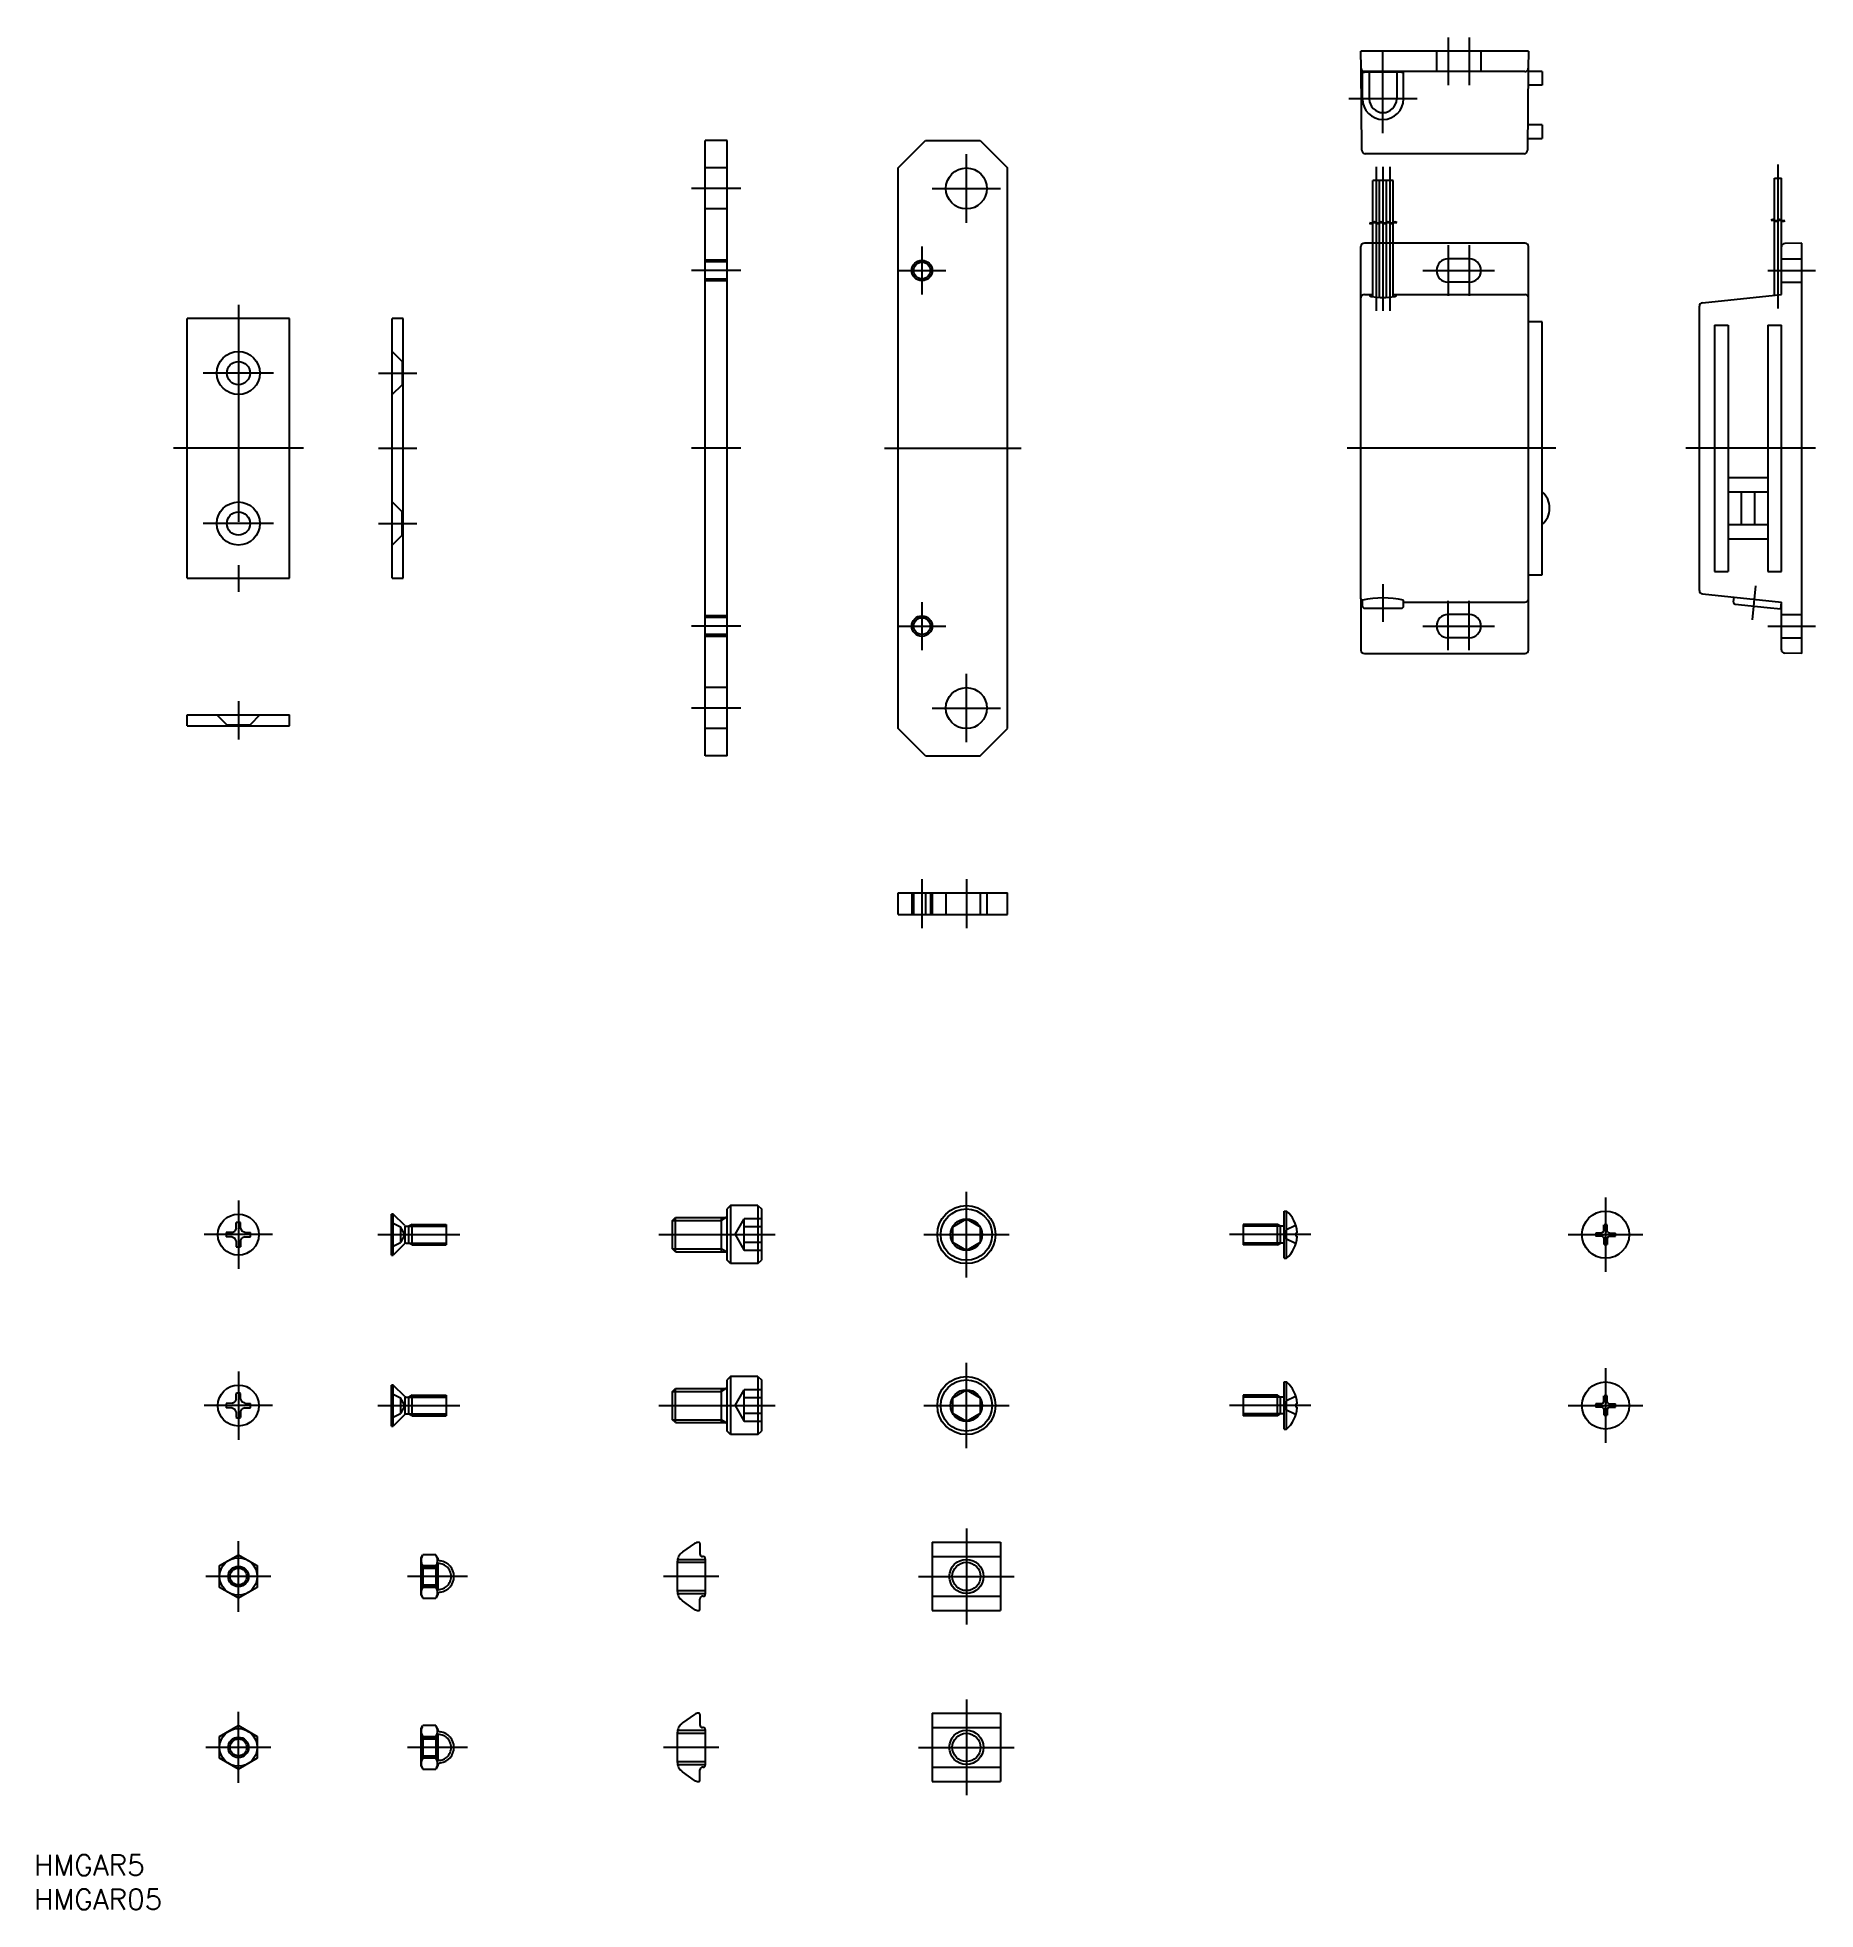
# Model space of a CAD drawing. Extents: x -29 to 231, y -214 to 60.
import ezdxf

# ---------------------------------------------------------------- set-up
doc = ezdxf.new("R2010")
doc.units = 0
doc.linetypes.add('CENTER', pattern=[50.8, 31.75, -6.35, 6.35, -6.35])
doc.linetypes.add('DASHED', pattern=[19.05, 12.7, -6.35])
doc.layers.get('0').update_dxf_attribs({"linetype": 'CONTINUOUS'})
doc.layers.add('CENTER', color=1, linetype='CENTER')
doc.styles.get("Standard").update_dxf_attribs({"font": 'txt.shx', "height": 3, "bigfont": 'bigfont.shx'})

# ---------------------------------------------------------------- blocks, each defined once
blk = doc.blocks.new('*U2')
at = {"color": 7, "linetype": 'CONTINUOUS'}
blk.add_text('HMGAR5', height=3, dxfattribs=at).set_placement((-29.91, -208.72))
blk = doc.blocks.new('*U3')
at = {"color": 7, "linetype": 'CONTINUOUS'}
blk.add_text('HMGAR05', height=3, dxfattribs=at).set_placement((-29.91, -213.72))

msp = doc.modelspace()

# ---------------------------------------------------------------- linework, layer by layer
at = {"color": 7, "linetype": 'CONTINUOUS'}
for p, q in [((164.24, 55.59), (164.22, 58.09)), ((188.72, 58.09), (164.22, 58.09)), ((188.72, 58.09), (188.7, 55.59)), ((164.35, 43.59), (164.24, 55.59)), ((188.2, 55.09), (164.74, 55.09)), ((165.44, 55.09), (165.44, 51.09)), ((169.44, 55.09), (169.44, 51.09)), ((188.7, 55.59), (188.59, 43.59)), ((190.72, 55.09), (188.69, 55.09)), ((190.72, 55.09), (190.72, 53.09)), ((190.72, 53.09), (188.68, 53.09)), ((190.72, 47.29), (188.63, 47.29)), ((190.72, 47.29), (190.72, 45.29)), ((68.3, -45), (68.3, 45)), ((71.5, 45), (68.3, 45)), ((71.5, -45), (71.5, 45)), ((96.5, 41), (100.5, 45)), ((100.5, 45), (108.5, 45)), ((108.5, 45), (112.5, 41)), ((188.61, 45.29), (190.72, 45.29)), ((188.09, 43.09), (164.85, 43.09)), ((71.5, 41), (68.3, 41)), ((96.5, -41), (96.5, 41)), ((112.5, -41), (112.5, 41)), ((165.94, 33.04), (165.94, 39.17)), ((168.94, 39.17), (165.94, 39.17)), ((166.94, 33.04), (166.94, 39.17)), ((167.94, 33.04), (167.94, 39.17)), ((168.94, 33.04), (168.94, 39.17)), ((224.72, 33.38), (224.72, 39.51)), ((224.72, 39.51), (225.72, 39.51)), ((225.72, 33.38), (225.72, 39.51)), ((165.94, 22.16), (165.94, 32.93)), ((166.94, 22.05), (166.94, 32.93)), ((167.94, 22.05), (167.94, 32.93)), ((168.94, 22.16), (168.94, 32.94)), ((224.72, 22.4), (224.72, 33.27)), ((225.72, 22.5), (225.72, 33.27)), ((164.22, -22), (164.22, 29.5)), ((188.22, 30), (164.72, 30)), ((180.07, 27.7), (176.97, 27.7)), ((188.72, -22), (188.72, 29.5)), ((225.72, 22.5), (225.72, 29.47)), ((228.72, 30), (226.21, 29.97)), ((228.72, -30), (228.72, 30)), ((164.72, 22.5), (165.94, 22.5)), ((168.94, 22.5), (188.22, 22.5)), ((180.07, 24.3), (176.97, 24.3)), ((214.17, 21.3), (225.72, 22.5)), ((213.72, -20.8), (213.72, 20.8)), ((-7.5, -19), (-7.5, 19)), ((7.5, 19), (-7.5, 19)), ((7.5, -19), (7.5, 19)), ((22.5, -19), (22.5, 19)), ((24.1, 19), (22.5, 19)), ((24.1, -19), (24.1, 19)), ((190.72, 18.5), (188.72, 18.5)), ((190.72, -18.5), (190.72, 18.5)), ((215.92, 18), (215.92, -18)), ((215.92, 18), (217.92, 18)), ((217.92, 18), (217.92, -18)), ((223.72, 18), (223.72, -18)), ((223.72, 18), (225.72, 18)), ((225.72, -18), (225.72, 18)), ((217.92, -4.25), (223.72, -4.25)), ((217.92, -6.38), (223.72, -6.38)), ((219.85, -6.38), (219.85, -11.13)), ((221.79, -6.38), (221.79, -11.13)), ((190.72, -13.25), (190.72, -10.05)), ((217.92, -11.13), (223.72, -11.13)), ((217.92, -11.13), (223.72, -11.13)), ((217.92, -13.25), (223.72, -13.25)), ((-7.5, -19), (7.5, -19)), ((22.5, -19), (24.1, -19)), ((188.72, -18.5), (190.72, -18.5)), ((215.92, -18), (217.92, -18)), ((223.72, -18), (225.72, -18)), ((214.17, -21.3), (225.72, -22.5)), ((218.72, -22.47), (218.79, -21.78)), ((164.22, -22), (164.22, -29.5)), ((164.44, -22.89), (164.44, -22.19)), ((164.44, -23.1), (164.44, -22.89)), ((164.74, -23.39), (170.14, -23.39)), ((170.44, -23.1), (170.44, -22.19)), ((170.44, -22.5), (188.22, -22.5)), ((180.07, -24.3), (176.97, -24.3)), ((188.72, -29.5), (188.72, -22)), ((218.98, -22.8), (223.63, -23.29)), ((223.63, -23.29), (225.62, -23.49)), ((225.62, -23.49), (225.72, -22.5)), ((225.72, -29.47), (225.72, -22.5)), ((164.72, -30), (188.22, -30)), ((180.07, -27.7), (176.97, -27.7)), ((228.72, -30), (226.21, -29.97)), ((-7.5, -39), (7.5, -39)), ((-7.5, -40.6), (-7.5, -39)), ((-7.5, -40.6), (7.5, -40.6)), ((7.5, -40.6), (7.5, -39)), ((71.5, -41), (68.3, -41)), ((100.5, -45), (96.5, -41)), ((108.5, -45), (112.5, -41)), ((71.5, -45), (68.3, -45)), ((100.5, -45), (108.5, -45)), ((96.5, -65), (112.5, -65)), ((96.5, -68.2), (96.5, -65)), ((100.5, -65), (100.5, -68.2)), ((108.5, -65), (108.5, -68.2)), ((112.5, -68.2), (112.5, -65)), ((96.5, -68.2), (112.5, -68.2)), ((22.4, -118), (22.4, -112)), ((22.65, -112), (22.4, -112)), ((22.65, -118), (22.65, -112)), ((24.33, -113.68), (22.65, -112)), ((72, -110.75), (71.5, -111.25)), ((71.5, -118.75), (71.5, -111.25)), ((72, -110.75), (72, -119.25)), ((76, -110.75), (72, -110.75)), ((76, -110.75), (76, -119.25)), ((76, -110.75), (76.5, -111.25)), ((76.5, -111.25), (76.5, -118.75)), ((153, -118.45), (153, -111.55)), ((153, -111.55), (153.34, -111.55)), ((153.34, -118.45), (153.34, -111.55)), ((-0.92, -114.67), (-1.77, -114.68)), ((-0.92, -114.67), (-0.52, -114.48)), ((-0.33, -114.08), (-0.52, -114.48)), ((-0.33, -114.08), (-0.32, -113.23)), ((0.33, -114.08), (0.32, -113.23)), ((0.33, -114.08), (0.52, -114.48)), ((0.92, -114.67), (0.52, -114.48)), ((0.92, -114.67), (1.77, -114.68)), ((24.42, -116.23), (24.42, -113.77)), ((24.54, -113.77), (24.95, -113.77)), ((25.42, -113.5), (24.95, -113.77)), ((24.95, -116.23), (24.95, -113.77)), ((25.42, -113.5), (30.4, -113.5)), ((25.42, -116.5), (25.42, -113.5)), ((30.4, -113.5), (30.4, -116.5)), ((63.5, -112.93), (63.93, -112.5)), ((63.5, -117.07), (63.5, -112.93)), ((63.93, -112.5), (71.3, -112.5)), ((63.93, -117.5), (63.93, -112.5)), ((70.6, -112.5), (70.6, -117.5)), ((104.5, -113.85), (106.5, -112.69)), ((104.5, -116.15), (104.5, -113.85)), ((106.5, -112.69), (108.5, -113.85)), ((108.5, -113.85), (108.5, -116.15)), ((152, -113.5), (147, -113.5)), ((147, -113.5), (147, -116.5)), ((152.47, -113.77), (152, -113.5)), ((152, -116.5), (152, -113.5)), ((152.9, -113.77), (152.47, -113.77)), ((152.47, -116.23), (152.47, -113.77)), ((154.67, -114.77), (154.87, -114.76)), ((154.67, -114.77), (154.67, -115.23)), ((199.43, -114.76), (198.57, -114.77)), ((199.66, -114.66), (199.43, -114.76)), ((199.66, -114.66), (199.76, -114.43)), ((199.76, -114.43), (199.77, -113.57)), ((200.24, -114.43), (200.23, -113.57)), ((200.34, -114.66), (200.24, -114.43)), ((200.34, -114.66), (200.57, -114.76)), ((200.57, -114.76), (201.43, -114.77)), ((-0.92, -115.33), (-1.77, -115.32)), ((-0.92, -115.33), (-0.52, -115.52)), ((-0.33, -115.92), (-0.52, -115.52)), ((-0.33, -115.92), (-0.32, -116.77)), ((0.33, -115.92), (0.32, -116.77)), ((0.33, -115.92), (0.52, -115.52)), ((0.92, -115.33), (0.52, -115.52)), ((0.92, -115.33), (1.77, -115.32)), ((24.33, -116.32), (22.65, -118)), ((24.54, -116.23), (24.95, -116.23)), ((25.42, -116.5), (24.95, -116.23)), ((25.42, -116.5), (30.4, -116.5)), ((63.93, -117.5), (63.5, -117.07)), ((63.93, -117.5), (71.3, -117.5)), ((106.5, -117.31), (104.5, -116.15)), ((108.5, -116.15), (106.5, -117.31)), ((152, -116.5), (147, -116.5)), ((152, -116.5), (152.47, -116.23)), ((152.9, -116.23), (152.47, -116.23)), ((154.67, -115.23), (154.87, -115.24)), ((199.43, -115.24), (198.57, -115.23)), ((199.66, -115.34), (199.43, -115.24)), ((199.66, -115.34), (199.76, -115.57)), ((199.76, -115.57), (199.77, -116.43)), ((200.24, -115.57), (200.23, -116.43)), ((200.34, -115.34), (200.24, -115.57)), ((200.34, -115.34), (200.57, -115.24)), ((200.57, -115.24), (201.43, -115.23)), ((22.4, -118), (22.65, -118)), ((72, -119.25), (71.5, -118.75)), ((76, -119.25), (72, -119.25)), ((76, -119.25), (76.5, -118.75)), ((153, -118.45), (153.34, -118.45)), ((72, -135.75), (71.5, -136.25)), ((71.5, -143.75), (71.5, -136.25)), ((76, -135.75), (72, -135.75)), ((72, -135.75), (72, -144.25)), ((76, -135.75), (76, -144.25)), ((76, -135.75), (76.5, -136.25)), ((76.5, -136.25), (76.5, -143.75)), ((153, -143.45), (153, -136.55)), ((153, -136.55), (153.34, -136.55)), ((153.34, -143.45), (153.34, -136.55)), ((-0.92, -139.67), (-0.52, -139.48)), ((-0.33, -139.08), (-0.52, -139.48)), ((-0.33, -139.08), (-0.32, -138.23)), ((0.33, -139.08), (0.32, -138.23)), ((0.33, -139.08), (0.52, -139.48)), ((0.92, -139.67), (0.52, -139.48)), ((22.4, -143), (22.4, -137)), ((22.65, -137), (22.4, -137)), ((22.65, -143), (22.65, -137)), ((24.33, -138.68), (22.65, -137)), ((24.42, -141.23), (24.42, -138.77)), ((24.54, -138.77), (24.95, -138.77)), ((25.42, -138.5), (24.95, -138.77)), ((24.95, -141.23), (24.95, -138.77)), ((25.42, -138.5), (30.4, -138.5)), ((25.42, -141.5), (25.42, -138.5)), ((30.4, -138.5), (30.4, -141.5)), ((63.5, -137.93), (63.93, -137.5)), ((63.5, -142.07), (63.5, -137.93)), ((63.93, -142.5), (63.93, -137.5)), ((63.93, -137.5), (71.3, -137.5)), ((70.6, -137.5), (70.6, -142.5)), ((104.5, -138.85), (106.5, -137.69)), ((104.5, -141.15), (104.5, -138.85)), ((106.5, -137.69), (108.5, -138.85)), ((108.5, -138.85), (108.5, -141.15)), ((152, -138.5), (147, -138.5)), ((147, -138.5), (147, -141.5)), ((152, -141.5), (152, -138.5)), ((152.47, -138.77), (152, -138.5)), ((152.47, -141.23), (152.47, -138.77)), ((152.9, -138.77), (152.47, -138.77)), ((199.66, -139.66), (199.76, -139.43)), ((199.76, -139.43), (199.77, -138.57)), ((200.24, -139.43), (200.23, -138.57)), ((200.34, -139.66), (200.24, -139.43)), ((-0.92, -139.67), (-1.77, -139.68)), ((-0.92, -140.33), (-1.77, -140.32)), ((-0.92, -140.33), (-0.52, -140.52)), ((-0.33, -140.92), (-0.52, -140.52)), ((-0.33, -140.92), (-0.32, -141.77)), ((0.33, -140.92), (0.32, -141.77)), ((0.33, -140.92), (0.52, -140.52)), ((0.92, -140.33), (0.52, -140.52)), ((0.92, -139.67), (1.77, -139.68)), ((0.92, -140.33), (1.77, -140.32)), ((24.33, -141.32), (22.65, -143)), ((24.54, -141.23), (24.95, -141.23)), ((25.42, -141.5), (24.95, -141.23)), ((25.42, -141.5), (30.4, -141.5)), ((63.93, -142.5), (63.5, -142.07)), ((106.5, -142.31), (104.5, -141.15)), ((108.5, -141.15), (106.5, -142.31)), ((152, -141.5), (147, -141.5)), ((152, -141.5), (152.47, -141.23)), ((152.9, -141.23), (152.47, -141.23)), ((154.67, -139.77), (154.87, -139.76)), ((154.67, -139.77), (154.67, -140.23)), ((154.67, -140.23), (154.87, -140.24)), ((199.43, -139.76), (198.57, -139.77)), ((199.43, -140.24), (198.57, -140.23)), ((199.66, -139.66), (199.43, -139.76)), ((199.66, -140.34), (199.43, -140.24)), ((199.66, -140.34), (199.76, -140.57)), ((199.76, -140.57), (199.77, -141.43)), ((200.24, -140.57), (200.23, -141.43)), ((200.34, -140.34), (200.24, -140.57)), ((200.34, -139.66), (200.57, -139.76)), ((200.34, -140.34), (200.57, -140.24)), ((200.57, -139.76), (201.43, -139.77)), ((200.57, -140.24), (201.43, -140.23)), ((22.4, -143), (22.65, -143)), ((63.93, -142.5), (71.3, -142.5)), ((72, -144.25), (71.5, -143.75)), ((76, -144.25), (72, -144.25)), ((76, -144.25), (76.5, -143.75)), ((153, -143.45), (153.34, -143.45)), ((66.74, -160.18), (64.97, -161.42)), ((67.5, -160.2), (67.5, -161.7)), ((101.5, -160), (111.5, -160)), ((101.5, -160), (101.5, -170)), ((111.5, -160), (111.5, -170)), ((-2.75, -163.41), (0, -161.82)), ((-2.75, -166.59), (-2.75, -163.41)), ((0, -161.82), (2.75, -163.41)), ((2.75, -163.41), (2.75, -166.59)), ((26.73, -162.25), (26.98, -161.82)), ((26.73, -167.75), (26.73, -162.25)), ((28.89, -161.82), (26.98, -161.82)), ((26.98, -163.41), (28.89, -163.41)), ((29.13, -162.25), (28.89, -161.82)), ((29.13, -167.75), (29.13, -162.25)), ((64.2, -162.9), (64.2, -167.1)), ((68, -162.1), (67.9, -162.1)), ((68.3, -162.4), (68.3, -167.6)), ((101.5, -162.1), (111.5, -162.1)), ((0, -168.18), (-2.75, -166.59)), ((2.75, -166.59), (0, -168.18)), ((28.89, -166.59), (26.98, -166.59)), ((26.73, -167.75), (26.98, -168.18)), ((26.98, -168.18), (28.89, -168.18)), ((29.13, -167.75), (28.89, -168.18)), ((66.74, -169.82), (64.97, -168.58)), ((67.5, -169.8), (67.5, -168.3)), ((68, -167.9), (67.9, -167.9)), ((101.5, -167.9), (111.5, -167.9)), ((101.5, -170), (111.5, -170)), ((66.74, -185.18), (64.97, -186.42)), ((67.5, -185.2), (67.5, -186.7)), ((101.5, -185), (111.5, -185)), ((101.5, -185), (101.5, -195)), ((111.5, -185), (111.5, -195)), ((-2.75, -188.41), (0, -186.82)), ((-2.75, -191.59), (-2.75, -188.41)), ((0, -186.82), (2.75, -188.41)), ((2.75, -188.41), (2.75, -191.59)), ((26.73, -187.25), (26.98, -186.82)), ((26.73, -192.75), (26.73, -187.25)), ((28.89, -186.82), (26.98, -186.82)), ((26.98, -188.41), (28.89, -188.41)), ((29.13, -187.25), (28.89, -186.82)), ((29.13, -192.75), (29.13, -187.25)), ((64.2, -187.9), (64.2, -192.1)), ((68, -187.1), (67.9, -187.1)), ((68.3, -187.4), (68.3, -192.6)), ((101.5, -187.1), (111.5, -187.1)), ((0, -193.18), (-2.75, -191.59)), ((2.75, -191.59), (0, -193.18)), ((28.89, -191.59), (26.98, -191.59)), ((26.73, -192.75), (26.98, -193.18)), ((26.98, -193.18), (28.89, -193.18)), ((29.13, -192.75), (28.89, -193.18)), ((66.74, -194.82), (64.97, -193.58)), ((67.5, -194.8), (67.5, -193.3)), ((68, -192.9), (67.9, -192.9)), ((101.5, -192.9), (111.5, -192.9)), ((101.5, -195), (111.5, -195))]:
    msp.add_line(p, q, dxfattribs=at)
at = {"color": 3, "linetype": 'DASHED'}
for p, q in [((175.27, 58.09), (175.27, 55.09)), ((181.77, 58.09), (181.77, 55.09)), ((164.74, 55.09), (164.44, 55.09)), ((71.5, 35), (68.3, 35)), ((71.5, 27.5), (68.3, 27.5)), ((225.72, 27.7), (228.72, 27.7)), ((71.5, 27.25), (68.3, 27.25)), ((71.5, 24.75), (68.3, 24.75)), ((71.5, 24.5), (68.3, 24.5)), ((225.72, 24.3), (228.72, 24.3)), ((22.5, 14.15), (23.95, 12.7)), ((23.95, 12.7), (23.95, 9.3)), ((23.95, 12.7), (24.1, 12.7)), ((22.5, 7.85), (23.95, 9.3)), ((23.95, 9.3), (24.1, 9.3)), ((22.5, -7.85), (23.95, -9.3)), ((23.95, -12.7), (23.95, -9.3)), ((23.95, -9.3), (24.1, -9.3)), ((22.5, -14.15), (23.95, -12.7)), ((23.95, -12.7), (24.1, -12.7)), ((71.5, -24.5), (68.3, -24.5)), ((225.72, -24.3), (228.72, -24.3)), ((71.5, -24.75), (68.3, -24.75)), ((71.5, -27.25), (68.3, -27.25)), ((71.5, -27.5), (68.3, -27.5)), ((225.72, -27.7), (228.72, -27.7)), ((71.5, -35), (68.3, -35)), ((-3.15, -39), (-1.7, -40.45)), ((-1.7, -40.45), (1.7, -40.45)), ((-1.7, -40.45), (-1.7, -40.6)), ((3.15, -39), (1.7, -40.45)), ((1.7, -40.45), (1.7, -40.6)), ((98.5, -65), (98.5, -68.2)), ((98.77, -65), (98.77, -68.2)), ((101.23, -65), (101.23, -68.2)), ((101.5, -65), (101.5, -68.2)), ((103.5, -65), (103.5, -68.2)), ((109.5, -65), (109.5, -68.2)), ((22.73, -113.37), (23.73, -113.86)), ((24.33, -115), (23.73, -113.86)), ((23.73, -113.86), (23.73, -116.14)), ((72.67, -115), (74, -112.69)), ((74, -117.31), (74, -112.69)), ((76.5, -112.69), (74, -112.69)), ((76.5, -113.85), (74, -113.85)), ((152.91, -115), (153.25, -114.36)), ((154.62, -113.69), (153.25, -114.36)), ((153.25, -114.36), (153.25, -115.64)), ((22.73, -116.63), (23.73, -116.14)), ((24.33, -115), (23.73, -116.14)), ((72.67, -115), (74, -117.31)), ((76.5, -116.15), (74, -116.15)), ((76.5, -117.31), (74, -117.31)), ((152.91, -115), (153.25, -115.64)), ((154.62, -116.31), (153.25, -115.64)), ((22.73, -138.37), (23.73, -138.85)), ((23.73, -138.85), (23.73, -141.15)), ((24.33, -140), (23.73, -138.85)), ((72.67, -140), (74, -137.69)), ((74, -142.31), (74, -137.69)), ((76.5, -137.69), (74, -137.69)), ((76.5, -138.85), (74, -138.85)), ((152.91, -140), (153.25, -139.37)), ((154.62, -138.69), (153.25, -139.37)), ((153.25, -139.37), (153.25, -140.63)), ((22.73, -141.63), (23.73, -141.15)), ((24.33, -140), (23.73, -141.15)), ((72.67, -140), (74, -142.31)), ((76.5, -141.15), (74, -141.15)), ((76.5, -142.31), (74, -142.31)), ((152.91, -140), (153.25, -140.63)), ((154.62, -141.31), (153.25, -140.63)), ((26.73, -163.5), (29.13, -163.5)), ((26.73, -163.5), (27, -163.77)), ((27, -163.77), (28.86, -163.77)), ((27, -163.77), (27, -166.23)), ((29.13, -163.5), (28.86, -163.77)), ((28.86, -163.77), (28.86, -166.23)), ((29.23, -163.1), (29.13, -163.1)), ((29.23, -166.9), (29.23, -163.1)), ((64.2, -162.93), (68.3, -162.93)), ((64.24, -162.5), (68.3, -162.5)), ((26.73, -166.5), (27, -166.23)), ((26.73, -166.5), (29.13, -166.5)), ((27, -166.23), (28.86, -166.23)), ((29.13, -166.5), (28.86, -166.23)), ((29.23, -166.9), (29.13, -166.9)), ((64.2, -167.07), (68.3, -167.07)), ((64.24, -167.5), (68.3, -167.5)), ((26.73, -188.5), (29.13, -188.5)), ((26.73, -188.5), (27, -188.77)), ((27, -188.77), (28.86, -188.77)), ((27, -188.77), (27, -191.23)), ((29.13, -188.5), (28.86, -188.77)), ((28.86, -188.77), (28.86, -191.23)), ((29.23, -188.1), (29.13, -188.1)), ((29.23, -191.9), (29.23, -188.1)), ((64.2, -187.93), (68.3, -187.93)), ((64.24, -187.5), (68.3, -187.5)), ((26.73, -191.5), (27, -191.23)), ((26.73, -191.5), (29.13, -191.5)), ((27, -191.23), (28.86, -191.23)), ((29.13, -191.5), (28.86, -191.23)), ((29.23, -191.9), (29.13, -191.9)), ((64.2, -192.07), (68.3, -192.07)), ((64.24, -192.5), (68.3, -192.5))]:
    msp.add_line(p, q, dxfattribs=at)
at = {"color": 3, "linetype": 'CONTINUOUS'}
for p, q in [((164.44, 51.09), (164.44, 55.09)), ((170.14, 54.99), (164.74, 54.99)), ((170.44, 51.09), (170.44, 55.09)), ((24.95, -113.77), (30.4, -113.77)), ((63.5, -112.93), (70.6, -112.93)), ((71.4, -112.47), (70.6, -112.93)), ((152.47, -113.77), (147, -113.77)), ((24.95, -116.23), (30.4, -116.23)), ((63.5, -117.07), (70.6, -117.07)), ((71.4, -117.53), (70.6, -117.07)), ((152.47, -116.23), (147, -116.23)), ((24.95, -138.77), (30.4, -138.77)), ((63.5, -137.93), (70.6, -137.93)), ((71.4, -137.47), (70.6, -137.93)), ((152.47, -138.77), (147, -138.77)), ((24.95, -141.23), (30.4, -141.23)), ((63.5, -142.07), (70.6, -142.07)), ((71.4, -142.53), (70.6, -142.07)), ((152.47, -141.23), (147, -141.23))]:
    msp.add_line(p, q, dxfattribs=at)
at = {"color": 7, "linetype": 'CONTINUOUS'}
for centre, radius in [((106.5, 38), 3), ((100, 26), 1.23), ((0, 11), 3.15), ((0, 11), 1.7), ((0, -11), 3.15), ((0, -11), 1.7), ((100, -26), 1.23), ((106.5, -38), 3), ((0, -115), 3), ((106.5, -115), 4.25), ((106.5, -115), 3.75), ((200, -115), 3.45), ((106.5, -115), 2.31), ((106.5, -140), 4.25), ((106.5, -140), 3.75), ((200, -140), 3.45), ((0, -140), 3), ((106.5, -140), 2.31), ((0, -165), 2.75), ((0, -165), 1.23), ((106.5, -165), 2.07), ((0, -190), 2.75), ((0, -190), 1.23), ((106.5, -190), 2.07)]:
    msp.add_circle(centre, radius, dxfattribs=at)
at = {"color": 3, "linetype": 'CONTINUOUS'}
for centre, radius in [((100, 26), 1.5), ((100, -26), 1.5), ((0, -165), 1.5), ((106.5, -165), 2.5), ((0, -190), 1.5), ((106.5, -190), 2.5)]:
    msp.add_circle(centre, radius, dxfattribs=at)
at = {"color": 7, "linetype": 'CONTINUOUS'}
for centre, radius, start, end in [((164.74, 55.59), 0.5, 180.5, 270), ((188.2, 55.59), 0.5, 270, 359.4875), ((167.44, 51.09), 2, 180, 0), ((164.85, 43.59), 0.5, 180.5, 270), ((188.09, 43.59), 0.5, 270, 359.5), ((164.72, 29.5), 0.5, 90, 180), ((176.97, 26), 1.7, 90, 270), ((180.07, 26), 1.7, 270, 90), ((188.22, 29.5), 0.5, 0, 90), ((226.22, 29.47), 0.5, 90.5729, 180), ((164.72, 22), 0.5, 90, 180), ((165.74, 22.5), 0.3, 180, 262.0368), ((167.44, 31.38), 9.34, 259.25, 280.75), ((169.14, 22.5), 0.3, 277.9632, 360), ((188.22, 22), 0.5, 0, 90), ((214.22, 20.8), 0.5, 95.9469, 180), ((188.7, -8.76), 3.12, 310.4021, 49.5979), ((167.44, -36.47), 14.59, 78.1314, 101.8686), ((214.22, -20.8), 0.5, 180, 264.0531), ((164.72, -22), 0.5, 180, 236.3099), ((164.74, -23.09), 0.299, 180.1553, 270.1543), ((170.14, -23.09), 0.299, 269.8457, 359.8447), ((176.97, -26), 1.7, 90, 270), ((180.07, -26), 1.7, 270, 90), ((188.22, -22), 0.5, 270, 0), ((219.02, -22.51), 0.3, 174.05, 262.507), ((164.72, -29.5), 0.5, 180, 270), ((188.22, -29.5), 0.5, 270, 0), ((226.22, -29.47), 0.5, 180, 269.4271), ((150.3, -115), 4.6, 4.2535, 48.5904), ((0, -115), 1.8, 169.8876, 190.1124), ((0, -115), 1.8, 79.8876, 100.1124), ((0, -115), 1.8, 349.8876, 10.1124), ((24.54, -113.47), 0.3, 225, 270), ((71.3, -112.3), 0.2, 270, 0), ((152.9, -113.67), 0.1, 270, 0), ((154.69, -114.67), 0.195, 332.2184, 2.6733), ((200, -115), 1.45, 171.0389, 188.9611), ((200, -115), 1.45, 81.0389, 98.9611), ((200, -115), 1.45, 351.0389, 8.9611), ((0, -115), 1.8, 259.8876, 280.1124), ((24.54, -116.53), 0.3, 90, 135), ((71.3, -117.7), 0.2, 0, 90), ((152.9, -116.33), 0.1, 0, 90), ((150.3, -115), 4.6, 311.4096, 355.7465), ((154.69, -115.33), 0.195, 357.3267, 27.7816), ((200, -115), 1.45, 261.0389, 278.9611), ((150.3, -140), 4.6, 4.2535, 48.5904), ((0, -140), 1.8, 79.8876, 100.1124), ((24.54, -138.47), 0.3, 225, 270), ((71.3, -137.3), 0.2, 270, 0), ((152.9, -138.67), 0.1, 270, 0), ((200, -140), 1.45, 81.0389, 98.9611), ((0, -140), 1.8, 169.8876, 190.1124), ((0, -140), 1.8, 259.8876, 280.1124), ((0, -140), 1.8, 349.8876, 10.1124), ((24.54, -141.53), 0.3, 90, 135), ((152.9, -141.33), 0.1, 0, 90), ((150.3, -140), 4.6, 311.4096, 355.7465), ((154.69, -139.67), 0.195, 332.2184, 2.6733), ((154.69, -140.33), 0.195, 357.3267, 27.7816), ((200, -140), 1.45, 171.0389, 188.9611), ((200, -140), 1.45, 261.0389, 278.9611), ((200, -140), 1.45, 351.0389, 8.9611), ((71.3, -142.7), 0.2, 0, 90), ((66, -162.9), 1.8, 124.992, 180), ((67.32, -161), 1, 91.5775, 124.992), ((67.3, -160.2), 0.2, 0, 93.5278), ((28.14, -162.62), 1.41, 154.3842, 214.3842), ((31.99, -165), 5.25, 162.412, 197.588), ((27.73, -162.62), 1.41, 325.6158, 25.6158), ((23.88, -165), 5.25, 342.412, 17.588), ((29.63, -162.23), 0.5, 182.4469, 261.7962), ((29.23, -165), 2.3, 278.2038, 81.7962), ((67.9, -161.7), 0.4, 180, 270), ((68, -162.4), 0.3, 0, 90), ((28.14, -167.38), 1.41, 145.6158, 205.6158), ((27.73, -167.38), 1.41, 334.3842, 34.3842), ((29.63, -167.77), 0.5, 98.2038, 177.5531), ((66, -167.1), 1.8, 180, 235.0079), ((67.9, -168.3), 0.4, 90, 180), ((68, -167.6), 0.3, 270, 0), ((67.32, -169), 1, 235.0079, 268.4225), ((67.3, -169.8), 0.2, 266.4722, 0), ((67.32, -186), 1, 91.5775, 124.992), ((67.3, -185.2), 0.2, 0, 93.5278), ((28.14, -187.62), 1.41, 154.3842, 214.3842), ((31.99, -190), 5.25, 162.412, 197.588), ((27.73, -187.62), 1.41, 325.6158, 25.6158), ((23.88, -190), 5.25, 342.412, 17.588), ((29.63, -187.23), 0.5, 182.4469, 261.7962), ((29.23, -190), 2.3, 278.2038, 81.7962), ((66, -187.9), 1.8, 124.992, 180), ((67.9, -186.7), 0.4, 180, 270), ((68, -187.4), 0.3, 0, 90), ((28.14, -192.38), 1.41, 145.6158, 205.6158), ((27.73, -192.38), 1.41, 334.3842, 34.3842), ((29.63, -192.77), 0.5, 98.2038, 177.5531), ((66, -192.1), 1.8, 180, 235.0079), ((67.9, -193.3), 0.4, 90, 180), ((68, -192.6), 0.3, 270, 0), ((67.32, -194), 1, 235.0079, 268.4225), ((67.3, -194.8), 0.2, 266.4722, 0)]:
    msp.add_arc(centre, radius, start, end, dxfattribs=at)
at = {"color": 3, "linetype": 'CONTINUOUS'}
for centre, radius, start, end in [((164.8, 57.03), 2.04, 259.8448, 268.3185), ((170.08, 57.03), 2.04, 271.6815, 280.1552), ((167.44, 51.09), 3, 180, 0), ((165.7, 33.47), 0.499, 239.1157, 300), ((165.7, 33.37), 0.499, 239.1157, 300), ((166.2, 32.61), 0.499, 60, 119.9489), ((166.2, 32.5), 0.499, 60, 119.9489), ((166.7, 33.47), 0.499, 240, 300), ((166.7, 33.37), 0.499, 240, 300), ((167.19, 32.61), 0.499, 60, 120), ((167.19, 32.5), 0.499, 60, 120), ((167.69, 33.47), 0.499, 240, 300), ((167.69, 33.37), 0.499, 240, 300), ((168.19, 32.61), 0.499, 60, 120), ((168.19, 32.5), 0.499, 60, 120), ((168.69, 33.47), 0.499, 240, 300), ((168.69, 33.37), 0.499, 240, 300), ((169.19, 32.61), 0.499, 59.8855, 120), ((169.19, 32.5), 0.499, 59.8855, 120), ((224.47, 32.95), 0.499, 60, 120), ((224.47, 32.84), 0.499, 60, 120), ((224.97, 33.81), 0.499, 240, 300), ((224.97, 33.71), 0.499, 240, 300), ((225.46, 32.95), 0.499, 60.0511, 120), ((225.46, 32.84), 0.499, 60.0511, 120), ((225.96, 33.81), 0.499, 240, 300.8843), ((225.96, 33.71), 0.499, 240, 300.8843)]:
    msp.add_arc(centre, radius, start, end, dxfattribs=at)
at = {"color": 3, "linetype": 'DASHED'}
for centre, radius, start, end in [((23, -112.83), 0.6, 180, 243.7), ((154.4, -113.24), 0.5, 296.3, 306.1933), ((23, -117.17), 0.6, 116.3, 180), ((154.4, -116.76), 0.5, 53.8067, 63.7), ((23, -137.83), 0.6, 180, 243.7), ((154.4, -138.24), 0.5, 296.3, 306.1933), ((23, -142.17), 0.6, 116.3, 180), ((154.4, -141.76), 0.5, 53.8067, 63.7), ((29.23, -165), 1.9, 270, 90), ((29.23, -190), 1.9, 270, 90)]:
    msp.add_arc(centre, radius, start, end, dxfattribs=at)
at = {"layer": 'CENTER', "color": 1, "linetype": 'CENTER'}
for p, q in [((167.44, 46.09), (167.44, 58.09)), ((176.97, 60.09), (176.97, 53.09)), ((180.07, 60.09), (180.07, 53.09)), ((172.44, 51.09), (162.44, 51.09)), ((106.5, 33), (106.5, 43)), ((166.44, 41.17), (166.44, 20.09)), ((167.44, 41.17), (167.44, 20.09)), ((168.44, 41.17), (168.44, 20.09)), ((225.22, 41.51), (225.22, 20.43)), ((73.5, 38), (66.3, 38)), ((101.5, 38), (111.5, 38)), ((100, 29.5), (100, 22.5)), ((176.97, 29.7), (176.97, 22.3)), ((180.07, 29.7), (180.07, 22.3)), ((73.5, 26), (66.3, 26)), ((96.5, 26), (103.5, 26)), ((173.27, 26), (183.77, 26)), ((223.72, 26), (230.72, 26)), ((0, 21), (0, -21)), ((5.15, 11), (-5.15, 11)), ((20.5, 11), (26.1, 11)), ((9.5, 0), (-9.5, 0)), ((20.5, 0), (26.1, 0)), ((73.5, 0), (66.3, 0)), ((94.5, 0), (114.5, 0)), ((192.72, 0), (162.22, 0)), ((230.72, 0), (211.72, 0)), ((5.15, -11), (-5.15, -11)), ((20.5, -11), (26.1, -11)), ((167.44, -19.88), (167.44, -25.39)), ((221.47, -25.07), (221.98, -20.1)), ((100, -22.5), (100, -29.5)), ((176.97, -29.5), (176.97, -22.3)), ((180.07, -29.5), (180.07, -22.3)), ((73.5, -26), (66.3, -26)), ((96.5, -26), (103.5, -26)), ((173.27, -26), (183.77, -26)), ((223.72, -26), (230.72, -26)), ((106.5, -43), (106.5, -33)), ((0, -37), (0, -42.6)), ((73.5, -38), (66.3, -38)), ((101.5, -38), (111.5, -38)), ((100, -63), (100, -70.2)), ((106.5, -63), (106.5, -70.2)), ((106.5, -121.25), (106.5, -108.75)), ((0, -110), (0, -120)), ((200, -109.55), (200, -120.45)), ((5, -115), (-5, -115)), ((20.4, -115), (32.4, -115)), ((61.5, -115), (78.5, -115)), ((100.25, -115), (112.75, -115)), ((156.89, -115), (145, -115)), ((194.55, -115), (205.45, -115)), ((106.5, -146.25), (106.5, -133.75)), ((0, -135), (0, -145)), ((200, -134.55), (200, -145.45)), ((5, -140), (-5, -140)), ((20.4, -140), (32.4, -140)), ((61.5, -140), (78.5, -140)), ((100.25, -140), (112.75, -140)), ((156.89, -140), (145, -140)), ((194.55, -140), (205.45, -140)), ((106.5, -158), (106.5, -172)), ((0, -170.18), (0, -159.82)), ((4.75, -165), (-4.75, -165)), ((33.53, -165), (24.73, -165)), ((70.3, -165), (62.2, -165)), ((99.5, -165), (113.5, -165)), ((106.5, -183), (106.5, -197)), ((0, -195.18), (0, -184.82)), ((4.75, -190), (-4.75, -190)), ((33.53, -190), (24.73, -190)), ((70.3, -190), (62.2, -190)), ((99.5, -190), (113.5, -190))]:
    msp.add_line(p, q, dxfattribs=at)

# ---------------------------------------------------------------- block references
at = {"color": 7, "linetype": 'CONTINUOUS'}
for name in ['*U2', '*U3']:
    msp.add_blockref(name, (0, 0), dxfattribs=at)

doc.saveas('drawing.dxf')
